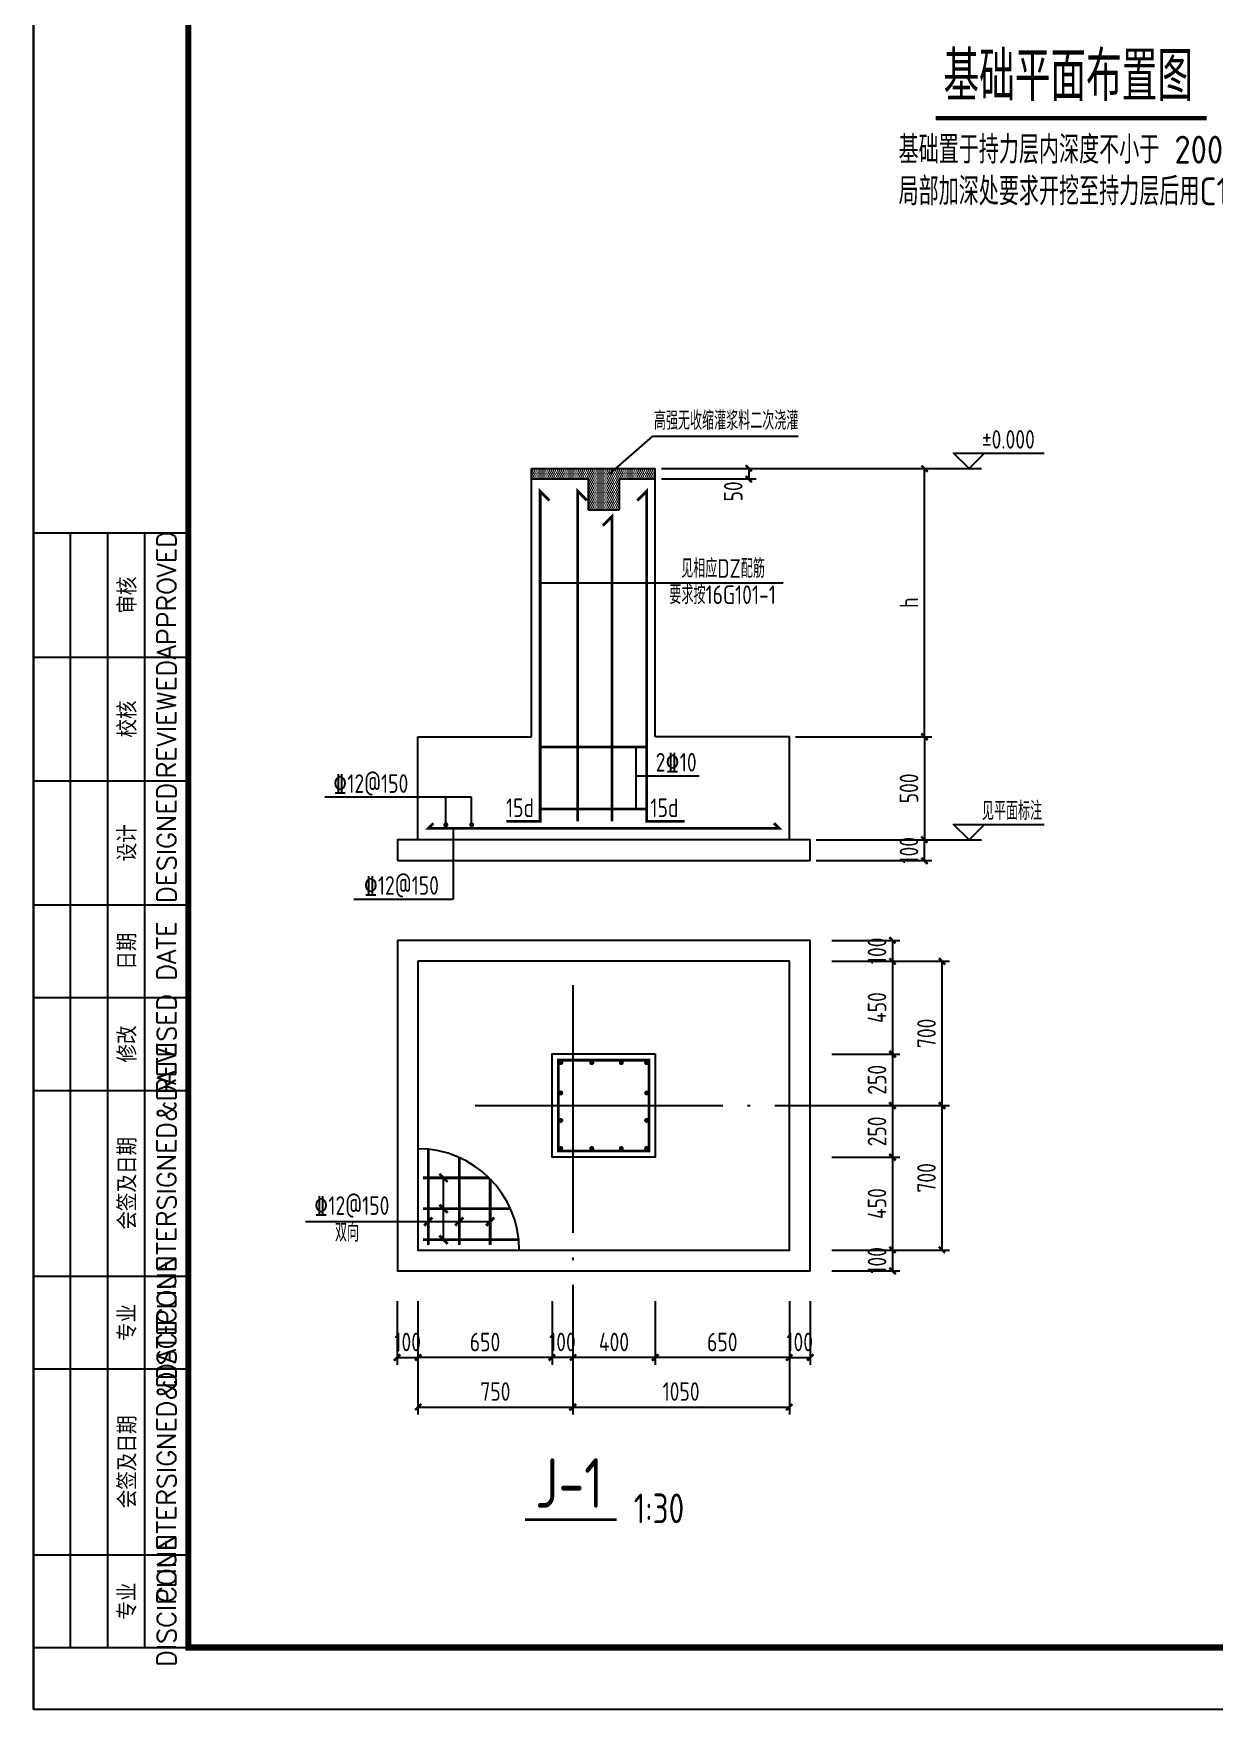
# Model space of a CAD drawing. Header units: millimetres. Extents: x 865974 to 875117, y 41124 to 44891.
# Drawn here: x 866887.9 to 867078.7, y 41123.6 to 41394.3 of the extents above; entities that cross this region are included whole.
import ezdxf
from ezdxf.enums import TextEntityAlignment as Align

# ---------------------------------------------------------------- set-up
doc = ezdxf.new("R2010")
doc.units = ezdxf.units.MM
doc.header["$LTSCALE"] = 1000
doc.header["$MEASUREMENT"] = 0
doc.linetypes.add('DOTE', pattern=[2.42, 2, -0.2, 0.02, -0.2])
for name, color, linetype in [('1505', 2, 'Continuous'), ('1525', 1, 'Continuous'), ('1526', 7, 'Continuous'), ('1527', 7, 'Continuous'), ('1530', 253, 'Continuous'), ('1534', 7, 'Continuous'), ('DIM', 7, 'Continuous'), ('DOTE', 1, 'DOTE'), ('NUM', 7, 'Continuous'), ('图名下划线', 7, 'Continuous'), ('文字', 7, 'Continuous'), ('构造柱', 3, 'Continuous')]:
    doc.layers.add(name, color=color, linetype=linetype)
doc.styles.add('ECEC_TK', font='txt_l.shx', dxfattribs={"bigfont": 'hztxt_l.shx'})
doc.styles.add('GBHZ', font='gbenor.shx', dxfattribs={"width": 0.9, "bigfont": 'gbcbig.shx'})
doc.dimstyles.new('Y30', dxfattribs={"dimscale": 0, "dimtxt": 3, "dimasz": 0.01, "dimexe": 1.2, "dimexo": 1, "dimgap": 1, "dimtad": 1, "dimdec": 0, "dimlfac": 30, "dimzin": 0, "dimdsep": 46, "dimtxsty": 'GBHZ', "dimblk1": 'DX', "dimblk2": 'DX', "dimsah": 1, "dimcen": 0.09, "dimdle": 1, "dimadec": 0, "dimazin": 0, "dimtfac": 1, "dimtdec": 0, "dimtix": 1, "dimtmove": 2, "dimatfit": 3, "dimldrblk": 'DX', "dimfxl": 0, "dimtolj": 1, "dimtzin": 0, "dimarcsym": 0})

# ---------------------------------------------------------------- blocks, each defined once
blk = doc.blocks.new('DX')
at = {"color": 0, "linetype": 'ByBlock', "const_width": 40}
blk.add_lwpolyline([(-54, -51), (46, 49)], dxfattribs=at)
blk = doc.blocks.new('*D580')
at = {"layer": 'Defpoints', "color": 0, "transparency": 16777216}
for p in [(866946.68, 41190.56), (866950.02, 41190.56), (866950.02, 41180.46)]:
    blk.add_point(p, dxfattribs=at)
at = {"layer": 'DIM', "color": 0, "lineweight": -2, "transparency": 16777216}
for p, q in [((866946.68, 41189.56), (866946.68, 41179.26)), ((866950.02, 41189.56), (866950.02, 41179.26)), ((866946.67, 41180.46), (866946.66, 41180.46)), ((866946.68, 41180.46), (866950.02, 41180.46)), ((866950.03, 41180.46), (866950.04, 41180.46))]:
    blk.add_line(p, q, dxfattribs=at)
at = {"layer": 'DIM', "color": 0, "lineweight": -2, "transparency": 16777216, "xscale": 0.01, "yscale": 0.01, "zscale": 0.01}
blk.add_blockref('DX', (866946.68, 41180.46), dxfattribs=at)
at = {"layer": 'DIM', "color": 0, "lineweight": -2, "transparency": 16777216, "xscale": 0.01, "yscale": 0.01, "zscale": 0.01, "rotation": 180}
blk.add_blockref('DX', (866950.02, 41180.46), dxfattribs=at)
at = {"layer": 'DIM', "color": 0, "transparency": 16777216, "insert": (866948.35, 41182.96), "char_height": 3, "attachment_point": 5, "style": 'GBHZ'}
blk.add_mtext('\\A1;100', dxfattribs=at)
blk = doc.blocks.new('*D581')
at = {"layer": 'Defpoints', "color": 0, "transparency": 16777216}
for p in [(866988.35, 41190.56), (867010.02, 41190.56), (866988.35, 41180.46)]:
    blk.add_point(p, dxfattribs=at)
at = {"layer": 'DIM', "color": 0, "lineweight": -2, "transparency": 16777216}
for p, q in [((866988.35, 41189.56), (866988.35, 41179.26)), ((867010.02, 41189.56), (867010.02, 41179.26)), ((867010.01, 41180.46), (866988.36, 41180.46))]:
    blk.add_line(p, q, dxfattribs=at)
at = {"layer": 'DIM', "color": 0, "lineweight": -2, "transparency": 16777216, "xscale": 0.01, "yscale": 0.01, "zscale": 0.01, "rotation": 180}
blk.add_blockref('DX', (866988.35, 41180.46), dxfattribs=at)
at = {"layer": 'DIM', "color": 0, "lineweight": -2, "transparency": 16777216, "xscale": 0.01, "yscale": 0.01, "zscale": 0.01}
blk.add_blockref('DX', (867010.02, 41180.46), dxfattribs=at)
at = {"layer": 'DIM', "color": 0, "transparency": 16777216, "insert": (866999.18, 41182.96), "char_height": 3, "attachment_point": 5, "style": 'GBHZ'}
blk.add_mtext('\\A1;650', dxfattribs=at)
blk = doc.blocks.new('*D582')
at = {"layer": 'Defpoints', "color": 0, "transparency": 16777216}
for p in [(866975.02, 41190.56), (866988.35, 41190.56), (866975.02, 41180.46)]:
    blk.add_point(p, dxfattribs=at)
at = {"layer": 'DIM', "color": 0, "lineweight": -2, "transparency": 16777216}
for p, q in [((866975.02, 41189.56), (866975.02, 41179.26)), ((866988.35, 41189.56), (866988.35, 41179.26)), ((866988.34, 41180.46), (866975.03, 41180.46))]:
    blk.add_line(p, q, dxfattribs=at)
at = {"layer": 'DIM', "color": 0, "lineweight": -2, "transparency": 16777216, "xscale": 0.01, "yscale": 0.01, "zscale": 0.01, "rotation": 180}
blk.add_blockref('DX', (866975.02, 41180.46), dxfattribs=at)
at = {"layer": 'DIM', "color": 0, "lineweight": -2, "transparency": 16777216, "xscale": 0.01, "yscale": 0.01, "zscale": 0.01}
blk.add_blockref('DX', (866988.35, 41180.46), dxfattribs=at)
at = {"layer": 'DIM', "color": 0, "transparency": 16777216, "insert": (866981.68, 41182.96), "char_height": 3, "attachment_point": 5, "style": 'GBHZ'}
blk.add_mtext('\\A1;400', dxfattribs=at)
blk = doc.blocks.new('*D583')
at = {"layer": 'Defpoints', "color": 0, "transparency": 16777216}
for p in [(866971.68, 41190.56), (866975.02, 41190.56), (866971.68, 41180.46)]:
    blk.add_point(p, dxfattribs=at)
at = {"layer": 'DIM', "color": 0, "lineweight": -2, "transparency": 16777216}
for p, q in [((866971.68, 41189.56), (866971.68, 41179.26)), ((866975.02, 41189.56), (866975.02, 41179.26)), ((866971.67, 41180.46), (866971.66, 41180.46)), ((866975.02, 41180.46), (866971.68, 41180.46)), ((866975.03, 41180.46), (866975.04, 41180.46))]:
    blk.add_line(p, q, dxfattribs=at)
at = {"layer": 'DIM', "color": 0, "lineweight": -2, "transparency": 16777216, "xscale": 0.01, "yscale": 0.01, "zscale": 0.01}
blk.add_blockref('DX', (866971.68, 41180.46), dxfattribs=at)
at = {"layer": 'DIM', "color": 0, "lineweight": -2, "transparency": 16777216, "xscale": 0.01, "yscale": 0.01, "zscale": 0.01, "rotation": 180}
blk.add_blockref('DX', (866975.02, 41180.46), dxfattribs=at)
at = {"layer": 'DIM', "color": 0, "transparency": 16777216, "insert": (866973.35, 41182.96), "char_height": 3, "attachment_point": 5, "style": 'GBHZ'}
blk.add_mtext('\\A1;100', dxfattribs=at)
blk = doc.blocks.new('*D584')
at = {"layer": 'Defpoints', "color": 0, "transparency": 16777216}
for p in [(866950.02, 41190.56), (866971.68, 41190.56), (866950.02, 41180.46)]:
    blk.add_point(p, dxfattribs=at)
at = {"layer": 'DIM', "color": 0, "lineweight": -2, "transparency": 16777216}
for p, q in [((866950.02, 41189.56), (866950.02, 41179.26)), ((866971.68, 41189.56), (866971.68, 41179.26)), ((866971.67, 41180.46), (866950.03, 41180.46))]:
    blk.add_line(p, q, dxfattribs=at)
at = {"layer": 'DIM', "color": 0, "lineweight": -2, "transparency": 16777216, "xscale": 0.01, "yscale": 0.01, "zscale": 0.01, "rotation": 180}
blk.add_blockref('DX', (866950.02, 41180.46), dxfattribs=at)
at = {"layer": 'DIM', "color": 0, "lineweight": -2, "transparency": 16777216, "xscale": 0.01, "yscale": 0.01, "zscale": 0.01}
blk.add_blockref('DX', (866971.68, 41180.46), dxfattribs=at)
at = {"layer": 'DIM', "color": 0, "transparency": 16777216, "insert": (866960.85, 41182.96), "char_height": 3, "attachment_point": 5, "style": 'GBHZ'}
blk.add_mtext('\\A1;650', dxfattribs=at)
blk = doc.blocks.new('*D585')
at = {"layer": 'Defpoints', "color": 0, "transparency": 16777216}
for p in [(867010.02, 41190.56), (867013.35, 41190.56), (867013.35, 41180.46)]:
    blk.add_point(p, dxfattribs=at)
at = {"layer": 'DIM', "color": 0, "lineweight": -2, "transparency": 16777216}
for p, q in [((867010.02, 41189.56), (867010.02, 41179.26)), ((867013.35, 41189.56), (867013.35, 41179.26)), ((867010.01, 41180.46), (867010, 41180.46)), ((867010.02, 41180.46), (867013.35, 41180.46)), ((867013.36, 41180.46), (867013.37, 41180.46))]:
    blk.add_line(p, q, dxfattribs=at)
at = {"layer": 'DIM', "color": 0, "lineweight": -2, "transparency": 16777216, "xscale": 0.01, "yscale": 0.01, "zscale": 0.01}
blk.add_blockref('DX', (867010.02, 41180.46), dxfattribs=at)
at = {"layer": 'DIM', "color": 0, "lineweight": -2, "transparency": 16777216, "xscale": 0.01, "yscale": 0.01, "zscale": 0.01, "rotation": 180}
blk.add_blockref('DX', (867013.35, 41180.46), dxfattribs=at)
at = {"layer": 'DIM', "color": 0, "transparency": 16777216, "insert": (867011.68, 41182.96), "char_height": 3, "attachment_point": 5, "style": 'GBHZ'}
blk.add_mtext('\\A1;100', dxfattribs=at)
blk = doc.blocks.new('*D586')
at = {"layer": 'Defpoints', "color": 0, "transparency": 16777216}
for p in [(866950.02, 41190.56), (866975.02, 41190.56), (866975.02, 41172.46)]:
    blk.add_point(p, dxfattribs=at)
at = {"layer": 'DIM', "color": 0, "lineweight": -2, "transparency": 16777216}
for p, q in [((866950.02, 41189.56), (866950.02, 41171.26)), ((866975.02, 41189.56), (866975.02, 41171.26)), ((866950.03, 41172.46), (866975.01, 41172.46))]:
    blk.add_line(p, q, dxfattribs=at)
at = {"layer": 'DIM', "color": 0, "lineweight": -2, "transparency": 16777216, "xscale": 0.01, "yscale": 0.01, "zscale": 0.01, "rotation": 180}
blk.add_blockref('DX', (866950.02, 41172.46), dxfattribs=at)
at = {"layer": 'DIM', "color": 0, "lineweight": -2, "transparency": 16777216, "xscale": 0.01, "yscale": 0.01, "zscale": 0.01}
blk.add_blockref('DX', (866975.02, 41172.46), dxfattribs=at)
at = {"layer": 'DIM', "color": 0, "transparency": 16777216, "insert": (866962.52, 41174.96), "char_height": 3, "attachment_point": 5, "style": 'GBHZ'}
blk.add_mtext('\\A1;750', dxfattribs=at)
blk = doc.blocks.new('*D587')
at = {"layer": 'Defpoints', "color": 0, "transparency": 16777216}
for p in [(866975.02, 41190.56), (867010.02, 41190.56), (867010.02, 41172.46)]:
    blk.add_point(p, dxfattribs=at)
at = {"layer": 'DIM', "color": 0, "lineweight": -2, "transparency": 16777216}
for p, q in [((866975.02, 41189.56), (866975.02, 41171.26)), ((867010.02, 41189.56), (867010.02, 41171.26)), ((866975.03, 41172.46), (867010.01, 41172.46))]:
    blk.add_line(p, q, dxfattribs=at)
at = {"layer": 'DIM', "color": 0, "lineweight": -2, "transparency": 16777216, "xscale": 0.01, "yscale": 0.01, "zscale": 0.01, "rotation": 180}
blk.add_blockref('DX', (866975.02, 41172.46), dxfattribs=at)
at = {"layer": 'DIM', "color": 0, "lineweight": -2, "transparency": 16777216, "xscale": 0.01, "yscale": 0.01, "zscale": 0.01}
blk.add_blockref('DX', (867010.02, 41172.46), dxfattribs=at)
at = {"layer": 'DIM', "color": 0, "transparency": 16777216, "insert": (866992.52, 41174.96), "char_height": 3, "attachment_point": 5, "style": 'GBHZ'}
blk.add_mtext('\\A1;1050', dxfattribs=at)
blk = doc.blocks.new('*D588')
at = {"layer": 'Defpoints', "color": 0, "transparency": 16777216}
for p in [(867015.85, 41247.82), (867015.85, 41244.48), (867026.67, 41244.48)]:
    blk.add_point(p, dxfattribs=at)
at = {"layer": 'DIM', "color": 0, "lineweight": -2, "transparency": 16777216}
for p, q in [((867016.85, 41247.82), (867027.87, 41247.82)), ((867026.67, 41247.83), (867026.67, 41247.84)), ((867026.67, 41247.82), (867026.67, 41244.48)), ((867016.85, 41244.48), (867027.87, 41244.48)), ((867026.67, 41244.47), (867026.67, 41244.46))]:
    blk.add_line(p, q, dxfattribs=at)
at = {"layer": 'DIM', "color": 0, "lineweight": -2, "transparency": 16777216, "xscale": 0.01, "yscale": 0.01, "zscale": 0.01}
for p, rotation in [((867026.67, 41247.82), 270), ((867026.67, 41244.48), 90)]:
    blk.add_blockref('DX', p, dxfattribs=dict(at, rotation=rotation))
at = {"layer": 'DIM', "color": 0, "transparency": 16777216, "insert": (867024.17, 41246.15), "char_height": 3, "attachment_point": 5, "rotation": 90, "style": 'GBHZ'}
blk.add_mtext('\\A1;100', dxfattribs=at)
blk = doc.blocks.new('*D589')
at = {"layer": 'Defpoints', "color": 0, "transparency": 16777216}
for p in [(867015.85, 41244.48), (867015.85, 41229.48), (867026.67, 41229.48)]:
    blk.add_point(p, dxfattribs=at)
at = {"layer": 'DIM', "color": 0, "lineweight": -2, "transparency": 16777216}
for p, q in [((867016.85, 41244.48), (867027.87, 41244.48)), ((867026.67, 41244.47), (867026.67, 41229.49)), ((867016.85, 41229.48), (867027.87, 41229.48))]:
    blk.add_line(p, q, dxfattribs=at)
at = {"layer": 'DIM', "color": 0, "lineweight": -2, "transparency": 16777216, "xscale": 0.01, "yscale": 0.01, "zscale": 0.01}
for p, rotation in [((867026.67, 41244.48), 90), ((867026.67, 41229.48), 270)]:
    blk.add_blockref('DX', p, dxfattribs=dict(at, rotation=rotation))
at = {"layer": 'DIM', "color": 0, "transparency": 16777216, "insert": (867024.17, 41236.98), "char_height": 3, "attachment_point": 5, "rotation": 90, "style": 'GBHZ'}
blk.add_mtext('\\A1;450', dxfattribs=at)
blk = doc.blocks.new('*D590')
at = {"layer": 'Defpoints', "color": 0, "transparency": 16777216}
for p in [(867015.85, 41229.48), (867015.85, 41221.15), (867026.67, 41221.15)]:
    blk.add_point(p, dxfattribs=at)
at = {"layer": 'DIM', "color": 0, "lineweight": -2, "transparency": 16777216}
for p, q in [((867016.85, 41229.48), (867027.87, 41229.48)), ((867026.67, 41229.47), (867026.67, 41221.16)), ((867016.85, 41221.15), (867027.87, 41221.15))]:
    blk.add_line(p, q, dxfattribs=at)
at = {"layer": 'DIM', "color": 0, "lineweight": -2, "transparency": 16777216, "xscale": 0.01, "yscale": 0.01, "zscale": 0.01}
for p, rotation in [((867026.67, 41229.48), 90), ((867026.67, 41221.15), 270)]:
    blk.add_blockref('DX', p, dxfattribs=dict(at, rotation=rotation))
at = {"layer": 'DIM', "color": 0, "transparency": 16777216, "insert": (867024.17, 41225.32), "char_height": 3, "attachment_point": 5, "rotation": 90, "style": 'GBHZ'}
blk.add_mtext('\\A1;250', dxfattribs=at)
blk = doc.blocks.new('*D591')
at = {"layer": 'Defpoints', "color": 0, "transparency": 16777216}
for p in [(867015.85, 41221.15), (867015.85, 41212.82), (867026.67, 41212.82)]:
    blk.add_point(p, dxfattribs=at)
at = {"layer": 'DIM', "color": 0, "lineweight": -2, "transparency": 16777216}
for p, q in [((867016.85, 41221.15), (867027.87, 41221.15)), ((867026.67, 41221.14), (867026.67, 41212.83)), ((867016.85, 41212.82), (867027.87, 41212.82))]:
    blk.add_line(p, q, dxfattribs=at)
at = {"layer": 'DIM', "color": 0, "lineweight": -2, "transparency": 16777216, "xscale": 0.01, "yscale": 0.01, "zscale": 0.01}
for p, rotation in [((867026.67, 41221.15), 90), ((867026.67, 41212.82), 270)]:
    blk.add_blockref('DX', p, dxfattribs=dict(at, rotation=rotation))
at = {"layer": 'DIM', "color": 0, "transparency": 16777216, "insert": (867024.17, 41216.98), "char_height": 3, "attachment_point": 5, "rotation": 90, "style": 'GBHZ'}
blk.add_mtext('\\A1;250', dxfattribs=at)
blk = doc.blocks.new('*D592')
at = {"layer": 'Defpoints', "color": 0, "transparency": 16777216}
for p in [(867015.85, 41212.82), (867015.85, 41197.82), (867026.67, 41197.82)]:
    blk.add_point(p, dxfattribs=at)
at = {"layer": 'DIM', "color": 0, "lineweight": -2, "transparency": 16777216}
for p, q in [((867016.85, 41212.82), (867027.87, 41212.82)), ((867026.67, 41212.81), (867026.67, 41197.83)), ((867016.85, 41197.82), (867027.87, 41197.82))]:
    blk.add_line(p, q, dxfattribs=at)
at = {"layer": 'DIM', "color": 0, "lineweight": -2, "transparency": 16777216, "xscale": 0.01, "yscale": 0.01, "zscale": 0.01}
for p, rotation in [((867026.67, 41212.82), 90), ((867026.67, 41197.82), 270)]:
    blk.add_blockref('DX', p, dxfattribs=dict(at, rotation=rotation))
at = {"layer": 'DIM', "color": 0, "transparency": 16777216, "insert": (867024.17, 41205.32), "char_height": 3, "attachment_point": 5, "rotation": 90, "style": 'GBHZ'}
blk.add_mtext('\\A1;450', dxfattribs=at)
blk = doc.blocks.new('*D593')
at = {"layer": 'Defpoints', "color": 0, "transparency": 16777216}
for p in [(867015.85, 41197.82), (867015.85, 41194.48), (867026.67, 41194.48)]:
    blk.add_point(p, dxfattribs=at)
at = {"layer": 'DIM', "color": 0, "lineweight": -2, "transparency": 16777216}
for p, q in [((867016.85, 41197.82), (867027.87, 41197.82)), ((867026.67, 41197.83), (867026.67, 41197.84)), ((867026.67, 41197.82), (867026.67, 41194.48)), ((867016.85, 41194.48), (867027.87, 41194.48)), ((867026.67, 41194.47), (867026.67, 41194.46))]:
    blk.add_line(p, q, dxfattribs=at)
at = {"layer": 'DIM', "color": 0, "lineweight": -2, "transparency": 16777216, "xscale": 0.01, "yscale": 0.01, "zscale": 0.01}
for p, rotation in [((867026.67, 41197.82), 270), ((867026.67, 41194.48), 90)]:
    blk.add_blockref('DX', p, dxfattribs=dict(at, rotation=rotation))
at = {"layer": 'DIM', "color": 0, "transparency": 16777216, "insert": (867024.17, 41196.15), "char_height": 3, "attachment_point": 5, "rotation": 90, "style": 'GBHZ'}
blk.add_mtext('\\A1;100', dxfattribs=at)
blk = doc.blocks.new('*D594')
at = {"layer": 'Defpoints', "color": 0, "transparency": 16777216}
for p in [(867015.85, 41221.15), (867034.67, 41221.15), (867015.85, 41197.82)]:
    blk.add_point(p, dxfattribs=at)
at = {"layer": 'DIM', "color": 0, "lineweight": -2, "transparency": 16777216}
for p, q in [((867016.85, 41221.15), (867035.87, 41221.15)), ((867034.67, 41197.83), (867034.67, 41221.14)), ((867016.85, 41197.82), (867035.87, 41197.82))]:
    blk.add_line(p, q, dxfattribs=at)
at = {"layer": 'DIM', "color": 0, "lineweight": -2, "transparency": 16777216, "xscale": 0.01, "yscale": 0.01, "zscale": 0.01}
for p, rotation in [((867034.67, 41221.15), 90), ((867034.67, 41197.82), 270)]:
    blk.add_blockref('DX', p, dxfattribs=dict(at, rotation=rotation))
at = {"layer": 'DIM', "color": 0, "transparency": 16777216, "insert": (867032.17, 41209.48), "char_height": 3, "attachment_point": 5, "rotation": 90, "style": 'GBHZ'}
blk.add_mtext('\\A1;700', dxfattribs=at)
blk = doc.blocks.new('*D595')
at = {"layer": 'Defpoints', "color": 0, "transparency": 16777216}
for p in [(867015.85, 41244.48), (867034.67, 41244.48), (867015.85, 41221.15)]:
    blk.add_point(p, dxfattribs=at)
at = {"layer": 'DIM', "color": 0, "lineweight": -2, "transparency": 16777216}
for p, q in [((867016.85, 41244.48), (867035.87, 41244.48)), ((867034.67, 41221.16), (867034.67, 41244.47)), ((867016.85, 41221.15), (867035.87, 41221.15))]:
    blk.add_line(p, q, dxfattribs=at)
at = {"layer": 'DIM', "color": 0, "lineweight": -2, "transparency": 16777216, "xscale": 0.01, "yscale": 0.01, "zscale": 0.01}
for p, rotation in [((867034.67, 41244.48), 90), ((867034.67, 41221.15), 270)]:
    blk.add_blockref('DX', p, dxfattribs=dict(at, rotation=rotation))
at = {"layer": 'DIM', "color": 0, "transparency": 16777216, "insert": (867032.17, 41232.82), "char_height": 3, "attachment_point": 5, "rotation": 90, "style": 'GBHZ'}
blk.add_mtext('\\A1;700', dxfattribs=at)
blk = doc.blocks.new('*D596')
at = {"layer": 'Defpoints', "color": 0, "transparency": 16777216}
for p in [(867013.35, 41264.06), (867031.83, 41264.06), (867013.35, 41260.73)]:
    blk.add_point(p, dxfattribs=at)
at = {"layer": 'DIM', "color": 0, "lineweight": -2, "transparency": 16777216}
for p, q in [((867014.35, 41264.06), (867033.03, 41264.06)), ((867031.83, 41264.07), (867031.83, 41264.08)), ((867031.83, 41260.73), (867031.83, 41264.06)), ((867014.35, 41260.73), (867033.03, 41260.73)), ((867031.83, 41260.72), (867031.83, 41260.71))]:
    blk.add_line(p, q, dxfattribs=at)
at = {"layer": 'DIM', "color": 0, "lineweight": -2, "transparency": 16777216, "xscale": 0.01, "yscale": 0.01, "zscale": 0.01}
for p, rotation in [((867031.83, 41264.06), 270), ((867031.83, 41260.73), 90)]:
    blk.add_blockref('DX', p, dxfattribs=dict(at, rotation=rotation))
at = {"layer": 'DIM', "color": 0, "transparency": 16777216, "insert": (867029.33, 41262.39), "char_height": 3, "attachment_point": 5, "rotation": 90, "style": 'GBHZ'}
blk.add_mtext('\\A1;100', dxfattribs=at)
blk = doc.blocks.new('*D597')
at = {"layer": 'Defpoints', "color": 0, "transparency": 16777216}
for p in [(867000.94, 41324.06), (867031.83, 41324.06), (867010.02, 41280.73)]:
    blk.add_point(p, dxfattribs=at)
at = {"layer": 'DIM', "color": 0, "lineweight": -2, "transparency": 16777216}
for p, q in [((867001.94, 41324.06), (867033.03, 41324.06)), ((867031.83, 41280.74), (867031.83, 41324.05)), ((867011.02, 41280.73), (867033.03, 41280.73))]:
    blk.add_line(p, q, dxfattribs=at)
at = {"layer": 'DIM', "color": 0, "lineweight": -2, "transparency": 16777216, "xscale": 0.01, "yscale": 0.01, "zscale": 0.01}
for p, rotation in [((867031.83, 41324.06), 90), ((867031.83, 41280.73), 270)]:
    blk.add_blockref('DX', p, dxfattribs=dict(at, rotation=rotation))
at = {"layer": 'DIM', "color": 0, "transparency": 16777216, "insert": (867029.33, 41302.39), "char_height": 3, "attachment_point": 5, "rotation": 90, "style": 'GBHZ'}
blk.add_mtext('\\A1;h', dxfattribs=at)
blk = doc.blocks.new('*D598')
at = {"layer": 'Defpoints', "color": 0, "transparency": 16777216}
for p in [(866988.35, 41324.06), (866988.35, 41322.39), (867003.45, 41322.39)]:
    blk.add_point(p, dxfattribs=at)
at = {"layer": 'DIM', "color": 0, "lineweight": -2, "transparency": 16777216}
for p, q in [((866989.35, 41324.06), (867004.65, 41324.06)), ((866989.35, 41322.39), (867004.65, 41322.39)), ((867003.45, 41324.07), (867003.45, 41324.08)), ((867003.45, 41324.06), (867003.45, 41322.39)), ((867003.45, 41322.38), (867003.45, 41322.37))]:
    blk.add_line(p, q, dxfattribs=at)
at = {"layer": 'DIM', "color": 0, "lineweight": -2, "transparency": 16777216, "xscale": 0.01, "yscale": 0.01, "zscale": 0.01}
for p, rotation in [((867003.45, 41324.06), 270), ((867003.45, 41322.39), 90)]:
    blk.add_blockref('DX', p, dxfattribs=dict(at, rotation=rotation))
at = {"layer": 'DIM', "color": 0, "transparency": 16777216, "insert": (867000.95, 41320.36), "char_height": 3, "attachment_point": 5, "rotation": 90, "style": 'GBHZ'}
blk.add_mtext('\\A1;50', dxfattribs=at)
blk = doc.blocks.new('*D599')
at = {"layer": 'Defpoints', "color": 0, "transparency": 16777216}
for p in [(867010.02, 41280.73), (867013.35, 41264.06), (867031.83, 41264.06)]:
    blk.add_point(p, dxfattribs=at)
at = {"layer": 'DIM', "color": 0, "lineweight": -2, "transparency": 16777216}
for p, q in [((867011.02, 41280.73), (867033.03, 41280.73)), ((867031.83, 41280.72), (867031.83, 41264.07)), ((867014.35, 41264.06), (867033.03, 41264.06))]:
    blk.add_line(p, q, dxfattribs=at)
at = {"layer": 'DIM', "color": 0, "lineweight": -2, "transparency": 16777216, "xscale": 0.01, "yscale": 0.01, "zscale": 0.01}
for p, rotation in [((867031.83, 41280.73), 90), ((867031.83, 41264.06), 270)]:
    blk.add_blockref('DX', p, dxfattribs=dict(at, rotation=rotation))
at = {"layer": 'DIM', "color": 0, "transparency": 16777216, "insert": (867029.33, 41272.39), "char_height": 3, "attachment_point": 5, "rotation": 90, "style": 'GBHZ'}
blk.add_mtext('\\A1;500', dxfattribs=at)

msp = doc.modelspace()

# ---------------------------------------------------------------- hatches: boundary and pattern name
at = {"layer": '构造柱'}
h = msp.add_hatch(dxfattribs=at)
h.set_pattern_fill('DOTS', color=256, scale=5, style=0)
h.set_pattern_definition([(0, (-33.07664, 0), (0.15625, 0.3125), [0, -0.3125])])
h.paths.add_polyline_path([(866982.518, 41322.394), (866988.351, 41322.394), (866988.351, 41324.061), (866968.351, 41324.061), (866968.351, 41322.394), (866977.518, 41322.394), (866977.518, 41317.394), (866982.518, 41317.394)])

# ---------------------------------------------------------------- linework, layer by layer
for p, q in [((866887.912, 41123.604), (866887.912, 41717.604)), ((866887.912, 41717.604), (866887.912, 41123.604)), ((866981.037, 41323.226, 40.505), (866987.981, 41329.279, 40.505)), ((866987.981, 41329.279, 40.505), (867011.422, 41329.279, 40.505)), ((866893.912, 41133.604), (866893.912, 41313.604)), ((866899.912, 41133.604), (866899.912, 41313.604)), ((866905.912, 41133.604), (866905.912, 41313.604)), ((866887.912, 41293.604), (866912.912, 41293.604)), ((866887.912, 41273.604), (866912.912, 41273.604)), ((866887.912, 41253.604), (866912.912, 41253.604)), ((866887.912, 41238.604), (866912.912, 41238.604)), ((866887.912, 41223.604), (866912.912, 41223.604)), ((866887.912, 41193.604), (866912.912, 41193.604)), ((866887.912, 41178.604), (866912.912, 41178.604)), ((866887.912, 41148.604), (866912.912, 41148.604)), ((867728.912, 41123.604), (866887.912, 41123.604))]:
    msp.add_line(p, q)
at = {"color": 0, "const_width": 1}
msp.add_lwpolyline([(867718.912, 41133.604), (866912.912, 41133.604), (866912.912, 41707.604), (867718.912, 41707.604)], close=True, dxfattribs=at)
at = {"const_width": 0.667}
msp.add_lwpolyline([(867033.652, 41380.643), (867077.417, 41380.643)], dxfattribs=at)
msp.add_lwpolyline([(866887.912, 41313.604), (866887.912, 41133.604), (866912.912, 41133.604), (866912.912, 41313.604)], close=True)
at = {"layer": '1505'}
for p, q in [((866968.351, 41324.061), (866988.351, 41324.061)), ((866968.351, 41280.728), (866968.351, 41324.061)), ((866968.351, 41322.394), (866977.518, 41322.394)), ((866977.518, 41322.394), (866977.518, 41317.394)), ((866982.518, 41322.394), (866988.351, 41322.394)), ((866982.518, 41322.394), (866982.518, 41317.394)), ((866988.351, 41280.728), (866988.351, 41324.061)), ((866977.518, 41317.394), (866982.518, 41317.394)), ((866950.018, 41264.061), (866950.018, 41280.728)), ((866950.018, 41280.728), (866968.351, 41280.728))]:
    msp.add_line(p, q, dxfattribs=at)
for points in [[(867010.018, 41264.061), (867010.018, 41280.728), (866988.351, 41280.728)], [(866946.684, 41260.728), (867013.351, 41260.728), (867013.351, 41264.061), (866946.684, 41264.061), (866946.684, 41260.728)], [(866946.684, 41247.818), (866946.684, 41194.485), (867013.351, 41194.485), (867013.351, 41247.818), (866946.684, 41247.818)], [(866950.018, 41244.485), (866950.018, 41197.818), (867010.018, 41197.818), (867010.018, 41244.485), (866950.018, 41244.485)]]:
    msp.add_lwpolyline(points, dxfattribs=at)
msp.add_lwpolyline([(866988.351, 41229.485), (866988.351, 41212.818), (866971.684, 41212.818), (866971.684, 41229.485)], close=True, dxfattribs=at)
msp.add_arc((866950.018, 41197.818), 16.363, 0, 90, dxfattribs=at)
at = {"layer": '1525', "const_width": 0.45}
for points in [[(866971.251, 41318.894), (866969.751, 41320.394), (866969.751, 41267.061), (866964.281, 41267.061)], [(866975.8, 41267.061), (866975.8, 41320.425), (866977.3, 41318.925)], [(866985.451, 41318.894), (866986.951, 41320.394), (866986.951, 41267.061), (866993.077, 41267.061)], [(866981.359, 41267.061), (866981.359, 41316.326), (866979.859, 41314.826)], [(866969.751, 41279.061), (866986.951, 41279.061)], [(866969.751, 41269.061), (866986.951, 41269.061)], [(866952.518, 41266.761), (866951.684, 41265.928), (867008.351, 41265.928), (867007.518, 41266.761)], [(866972.684, 41213.818), (866972.684, 41228.485), (866987.351, 41228.485), (866987.351, 41213.818), (866972.684, 41213.818)], [(866951.684, 41198.651), (866951.684, 41214.096)], [(866956.684, 41198.651), (866956.684, 41212.762)], [(866950.851, 41209.485), (866961.491, 41209.485)], [(866961.684, 41198.651), (866961.684, 41209.292)], [(866950.851, 41204.485), (866964.961, 41204.485)], [(866950.851, 41199.485), (866966.296, 41199.485)]]:
    msp.add_lwpolyline(points, dxfattribs=at)
at = {"layer": '1525', "const_width": 0.4}
for points in [[(866954.717, 41266.512, 1), (866954.317, 41266.512, 1), (866954.717, 41266.512, 1)], [(866958.884, 41266.512, 1), (866958.484, 41266.512, 1), (866958.884, 41266.512, 1)], [(866973.084, 41227.885, -1), (866973.084, 41228.285, -1), (866973.084, 41227.885, -1)], [(866978.088, 41227.885, 1), (866978.088, 41228.285, 1), (866978.088, 41227.885, 1)], [(866982.865, 41227.885, -1), (866982.865, 41228.285, -1), (866982.865, 41227.885, -1)], [(866986.951, 41227.885, -1), (866986.951, 41228.285, -1), (866986.951, 41227.885, -1)], [(866973.084, 41222.994, -1), (866973.084, 41223.394, -1), (866973.084, 41222.994, -1)], [(866986.951, 41222.994, -1), (866986.951, 41223.394, -1), (866986.951, 41222.994, -1)], [(866973.084, 41218.552, -1), (866973.084, 41218.952, -1), (866973.084, 41218.552, -1)], [(866986.951, 41218.552, -1), (866986.951, 41218.952, -1), (866986.951, 41218.552, -1)], [(866973.084, 41214.018, -1), (866973.084, 41214.418, -1), (866973.084, 41214.018, -1)], [(866978.088, 41214.018, 1), (866978.088, 41214.418, 1), (866978.088, 41214.018, 1)], [(866982.865, 41214.018, -1), (866982.865, 41214.418, -1), (866982.865, 41214.018, -1)], [(866986.951, 41214.018, -1), (866986.951, 41214.418, -1), (866986.951, 41214.018, -1)]]:
    msp.add_lwpolyline(points, format="xyb", dxfattribs=at)
at = {"layer": '1526'}
for p, q in [((866958.684, 41270.967), (866934.954, 41270.967)), ((866954.517, 41266.512), (866954.517, 41270.967)), ((866958.684, 41266.512), (866958.684, 41270.967)), ((866955.684, 41265.928), (866955.684, 41254.508)), ((866939.677, 41254.508), (866955.684, 41254.508)), ((866954.139, 41199.485), (866954.139, 41209.485)), ((866931.847, 41202.411), (866961.684, 41202.411))]:
    msp.add_line(p, q, dxfattribs=at)
at = {"layer": '1527', "const_width": 0.45}
for points in [[(866953.472, 41210.151), (866954.805, 41208.818)], [(866951.018, 41201.744), (866952.351, 41203.077)], [(866953.472, 41205.151), (866954.805, 41203.818)], [(866956.018, 41201.744), (866957.351, 41203.077)], [(866961.018, 41201.744), (866962.351, 41203.077)], [(866953.472, 41200.151), (866954.805, 41198.818)]]:
    msp.add_lwpolyline(points, dxfattribs=at)
at = {"layer": '1530'}
for p, q in [((866969.751, 41305.581), (867009.008, 41305.581)), ((866985.201, 41279.061), (866985.201, 41269.061)), ((866985.201, 41274.422), (866995.434, 41274.422)), ((867033.032, 41264.061), (867041.032, 41264.061))]:
    msp.add_line(p, q, dxfattribs=at)
at = {"layer": '1534'}
msp.add_line((867033.032, 41324.061), (867041.032, 41324.061), dxfattribs=at)
for points in [[(867041.532, 41326.561), (867039.032, 41324.061), (867036.532, 41326.561), (867051.192, 41326.561)], [(867041.532, 41266.561), (867039.032, 41264.061), (867036.532, 41266.561), (867051.192, 41266.561)]]:
    msp.add_lwpolyline(points, dxfattribs=at)
at = {"layer": 'DOTE', "linetype": 'DOTE', "ltscale": 0.02}
for p, q in [((866975.018, 41240.608), (866975.018, 41175.906)), ((866959.268, 41221.151), (867023.979, 41221.151))]:
    msp.add_line(p, q, dxfattribs=at)
at = {"layer": '文字', "color": 6, "const_width": 0.4}
msp.add_lwpolyline([(866967.325, 41154.274), (866982.122, 41154.274)], dxfattribs=at)

# ---------------------------------------------------------------- texts
at = {"style": 'GBHZ'}
for s, p in [('基础置于持力层内深度不小于 200', (867027.655, 41373.309)), ('局部加深处要求开挖至持力层后用C15砼垫至设计标高', (867027.655, 41366.581))]:
    msp.add_text(s, height=4.5, dxfattribs=at).set_placement(p)
at = {"style": 'ECEC_TK'}
for s, p in [('APPROVED', (866909.412, 41303.604)), ('审核', (866902.912, 41303.604)), ('REVIEWED', (866909.412, 41283.604)), ('校核', (866902.912, 41283.604)), ('DESIGNED', (866909.412, 41263.604)), ('设计', (866902.912, 41263.604)), ('DATE', (866909.412, 41246.104)), ('日期', (866902.912, 41246.104)), ('REVISED', (866909.412, 41231.104)), ('修改', (866902.912, 41231.104)), ('COUNTERSIGNED&DATE', (866909.412, 41208.604)), ('会签及日期', (866902.912, 41208.604)), ('DISCIPLINE', (866909.412, 41186.104)), ('专业', (866902.912, 41186.104)), ('COUNTERSIGNED&DATE', (866909.412, 41163.604)), ('会签及日期', (866902.912, 41163.604)), ('DISCIPLINE', (866909.412, 41141.104)), ('专业', (866902.912, 41141.104))]:
    msp.add_text(s, height=3, rotation=90, dxfattribs=at).set_placement(p, align=Align.MIDDLE)
at = {"layer": '1526', "style": 'GBHZ', "width": 0.9}
for s, p in [('2%%13210', (866988.42, 41275.111)), ('%%13212@150', (866936.284, 41271.667)), ('%%13212@150', (866941.227, 41255.208)), ('%%13212@150', (866933.225, 41203.496)), ('双向', (866936.608, 41199.167))]:
    msp.add_text(s, height=3, dxfattribs=at).set_placement(p)
at = {"layer": '1530', "style": 'GBHZ', "width": 0.9}
for p in [(866964.239, 41267.761), (866987.564, 41267.761)]:
    msp.add_text('15d', height=3, dxfattribs=at).set_placement(p)
at = {"layer": '1534', "style": 'GBHZ', "width": 0.9}
for s, p in [('高强无收缩灌浆料二次浇灌', (866988.131, 41330.304, 40.505)), ('%%P0.000', (867041.116, 41327.261)), ('见平面标注', (867041.116, 41267.261))]:
    msp.add_text(s, height=3, dxfattribs=at).set_placement(p)
at = {"layer": 'NUM', "style": 'GBHZ'}
msp.add_text('基础平面布置图', height=8, dxfattribs=at).set_placement((867034.906, 41383.416))
at = {"layer": '图名下划线', "style": 'GBHZ', "width": 0.9}
for s, p in [('见相应DZ配筋', (866992.539, 41306.411)), ('要求按16G101-1', (866990.632, 41302.167))]:
    msp.add_text(s, height=3, dxfattribs=at).set_placement(p)
at = {"layer": '文字', "color": 6, "style": 'GBHZ', "width": 0.9}
for s, height, p in [('J-1', 8, (866968.981, 41156.178)), ('1:30', 4.8, (866984.877, 41153.687))]:
    msp.add_text(s, height=height, dxfattribs=at).set_placement(p)

# ---------------------------------------------------------------- dimensions: what is measured, and where the dimension line sits
at = {"layer": 'DIM'}
dim = msp.add_linear_dim(base=(867003.452, 41322.394), p1=(866988.351, 41324.061), p2=(866988.351, 41322.394), angle=90, dimstyle='Y30', override={"dimscale": 1}, dxfattribs=at)
dim.commit()
dim.dimension.update_dxf_attribs({"geometry": '*D598', "text_midpoint": (867000.952, 41320.356), "dimtype": 160})
dim = msp.add_linear_dim(base=(867031.832, 41324.061), p1=(867010.018, 41280.728), p2=(867000.939, 41324.061), angle=90, text='h', dimstyle='Y30', override={"dimscale": 1}, dxfattribs=at)
dim.commit()
dim.dimension.update_dxf_attribs({"geometry": '*D597', "text_midpoint": (867029.332, 41302.394)})
for base, p1, p2, angle, picture, middle in [((867031.832, 41264.061), (867010.018, 41280.728), (867013.351, 41264.061), 90, '*D599', (867029.332, 41272.394)), ((867031.832, 41264.061), (867013.351, 41260.728), (867013.351, 41264.061), 90, '*D596', (867029.332, 41262.394)), ((867026.672, 41244.485), (867015.851, 41247.818), (867015.851, 41244.485), 270, '*D588', (867024.172, 41246.151)), ((867026.672, 41229.485), (867015.851, 41244.485), (867015.851, 41229.485), 270, '*D589', (867024.172, 41236.985)), ((867034.672, 41244.485), (867015.851, 41221.151), (867015.851, 41244.485), 270, '*D595', (867032.172, 41232.818)), ((867026.672, 41221.151), (867015.851, 41229.485), (867015.851, 41221.151), 270, '*D590', (867024.172, 41225.318)), ((867026.672, 41212.818), (867015.851, 41221.151), (867015.851, 41212.818), 270, '*D591', (867024.172, 41216.985)), ((867034.672, 41221.151), (867015.851, 41197.818), (867015.851, 41221.151), 270, '*D594', (867032.172, 41209.485)), ((867026.672, 41197.818), (867015.851, 41212.818), (867015.851, 41197.818), 270, '*D592', (867024.172, 41205.318)), ((867026.672, 41194.485), (867015.851, 41197.818), (867015.851, 41194.485), 270, '*D593', (867024.172, 41196.151)), ((866950.018, 41180.461), (866971.684, 41190.558), (866950.018, 41190.558), 180, '*D584', (866960.851, 41182.961)), ((866975.018, 41172.461), (866950.018, 41190.558), (866975.018, 41190.558), 180, '*D586', (866962.518, 41174.961)), ((866971.684, 41180.461), (866975.018, 41190.558), (866971.684, 41190.558), 180, '*D583', (866973.351, 41182.961)), ((866975.018, 41180.461), (866988.351, 41190.558), (866975.018, 41190.558), 180, '*D582', (866981.684, 41182.961)), ((867010.018, 41172.461), (866975.018, 41190.558), (867010.018, 41190.558), 180, '*D587', (866992.518, 41174.961)), ((866988.351, 41180.461), (867010.018, 41190.558), (866988.351, 41190.558), 180, '*D581', (866999.184, 41182.961))]:
    dim = msp.add_linear_dim(base=base, p1=p1, p2=p2, angle=angle, dimstyle='Y30', override={"dimscale": 1}, dxfattribs=at)
    dim.commit()
    dim.dimension.update_dxf_attribs({"geometry": picture, "text_midpoint": middle})
for base, p1, p2, picture, middle in [((866950.018, 41180.461), (866946.684, 41190.558), (866950.018, 41190.558), '*D580', (866948.351, 41182.961)), ((867013.351, 41180.461), (867010.018, 41190.558), (867013.351, 41190.558), '*D585', (867011.684, 41182.961))]:
    dim = msp.add_linear_dim(base=base, p1=p1, p2=p2, dimstyle='Y30', override={"dimscale": 1}, dxfattribs=at)
    dim.commit()
    dim.dimension.update_dxf_attribs({"geometry": picture, "text_midpoint": middle})

doc.saveas('drawing.dxf')
